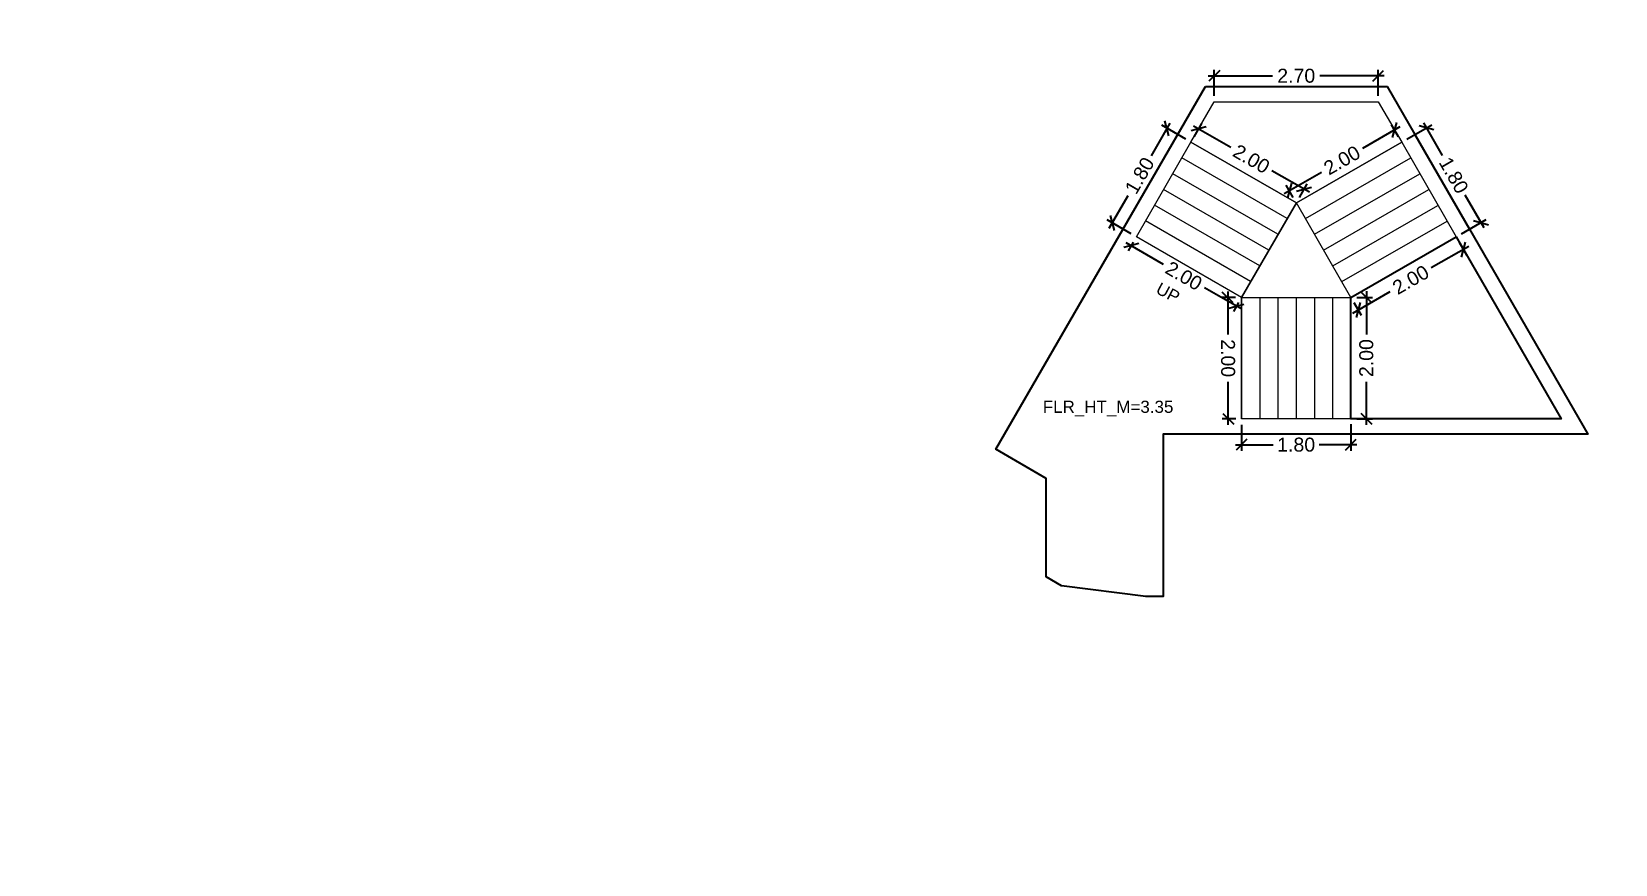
# Model space of a CAD drawing. Header units: metres. Extents: x 256329 to 886268, y -249371 to 355.
# Drawn here: x 287414.93 to 287441, y -1185.36 to -1171.65 of the extents above; entities that cross this region are included whole.
import ezdxf

# ---------------------------------------------------------------- set-up
doc = ezdxf.new("R2010")
doc.units = ezdxf.units.M
doc.header["$MEASUREMENT"] = 0
doc.header["$PDMODE"] = 35
doc.linetypes.add('CONTINOUS', pattern=[0])
doc.layers.get('0').update_dxf_attribs({"lineweight": 18})
doc.layers.get('Defpoints').update_dxf_attribs({"lineweight": 20})
doc.layers.add('A_TEXT', color=4, linetype='Continuous', lineweight=0, transparency=0.3)
doc.layers.add('BLK_2_FLR_35_STAIR_4', color=7, linetype='Continuous')
doc.layers.add('BLK_2_FLR_35_STAIR_4_LANDING_2', color=7, linetype='Continuous')
for name, color, linetype, lineweight in [('BLK_2_FLR_35_STAIR_4_FLIGHT_1', 7, 'Continuous', 0), ('BLK_2_FLR_35_STAIR_4_FLIGHT_2', 7, 'Continuous', 0), ('BLK_2_FLR_35_STAIR_4_FLIGHT_3', 7, 'Continuous', 0), ('BLK_2_FLR_35_STAIR_4_LANDING_1', 7, 'Continuous', 0)]:
    doc.layers.add(name, color=color, linetype=linetype, lineweight=lineweight)
doc.styles.add('Arial', font='arial.ttf')
doc.styles.get("Standard").update_dxf_attribs({"font": 'arial.ttf'})
doc.dimstyles.new('METRIC DIM', dxfattribs={"dimtxt": 0.23, "dimasz": 0.18, "dimexe": 0.1, "dimexo": 0.1, "dimgap": 0.09, "dimtad": 0, "dimzin": 0, "dimdsep": 46, "dimtxsty": 'Standard', "dimblk": 'OBLIQUE', "dimcen": 0, "dimdle": 0.1, "dimclrd": 147, "dimclre": 147, "dimclrt": 7, "dimadec": 0, "dimazin": 0, "dimtfac": 1, "dimtofl": 0, "dimtmove": 0, "dimatfit": 2, "dimfxl": 0.125, "dimtolj": 1, "dimtzin": 0, "dimarcsym": 0})

# ---------------------------------------------------------------- blocks, each defined once
blk = doc.blocks.new('_Oblique')
at = {"color": 0, "linetype": 'ByBlock', "lineweight": -2}
blk.add_line((-0.5, -0.5), (0.5, 0.5), dxfattribs=at)
blk = doc.blocks.new('*D1754')
at = {"layer": 'BLK_2_FLR_35_STAIR_4_FLIGHT_2', "color": 147, "lineweight": -2, "transparency": 16777216}
for p, q in [((287437.844836, -1173.144668), (287438.154983, -1173.684405)), ((287437.57224, -1173.416643), (287437.981363, -1173.18155)), ((287438.841291, -1174.878761), (287438.531145, -1174.339024)), ((287438.46905, -1174.977326), (287438.878173, -1174.742233))]:
    blk.add_line(p, q, dxfattribs=at)
at = {"layer": 'Defpoints', "color": 0, "linetype": 'CONTINOUS', "transparency": 16777216}
for p in [(287437.485535, -1173.466466, 0.042641), (287438.791469, -1174.792056), (287438.382345, -1175.027149, 0.042641)]:
    blk.add_point(p, dxfattribs=at)
at = {"layer": 'BLK_2_FLR_35_STAIR_4_FLIGHT_2', "color": 147, "linetype": 'CONTINOUS', "lineweight": -2, "transparency": 16777216, "xscale": 0.18, "yscale": 0.18, "zscale": 0.18}
for p, rotation in [((287437.894659, -1173.231373), 119.882813), ((287438.791469, -1174.792056), 299.882813)]:
    blk.add_blockref('_Oblique', p, dxfattribs=dict(at, rotation=rotation))
at = {"layer": 'BLK_2_FLR_35_STAIR_4_FLIGHT_2', "color": 7, "linetype": 'CONTINOUS', "transparency": 16777216, "insert": (287438.343064, -1174.011715), "char_height": 0.23, "attachment_point": 5, "rotation": 299.8828126}
blk.add_mtext('\\A1;1.80', dxfattribs=at)
blk = doc.blocks.new('*D1755')
at = {"layer": 'BLK_2_FLR_35_STAIR_4_LANDING_1', "color": 147, "lineweight": -2, "transparency": 16777216}
for p, q in [((287434.06613, -1173.378552), (287434.193268, -1173.157434)), ((287434.05673, -1173.19428), (287434.672656, -1173.548424)), ((287435.965272, -1174.291649), (287435.349346, -1173.937505)), ((287435.801289, -1174.37623), (287435.928426, -1174.155112))]:
    blk.add_line(p, q, dxfattribs=at)
at = {"layer": 'Defpoints', "color": 0, "linetype": 'CONTINOUS', "transparency": 16777216}
for p in [(287434.016284, -1173.465243, 0.042641), (287435.878581, -1174.241804), (287435.751443, -1174.462921, 0.042641)]:
    blk.add_point(p, dxfattribs=at)
at = {"layer": 'BLK_2_FLR_35_STAIR_4_LANDING_1', "color": 147, "linetype": 'CONTINOUS', "lineweight": -2, "transparency": 16777216, "xscale": 0.18, "yscale": 0.18, "zscale": 0.18}
for p, rotation in [((287434.143422, -1173.244125), 150.102044), ((287435.878581, -1174.241804), 330.102044)]:
    blk.add_blockref('_Oblique', p, dxfattribs=dict(at, rotation=rotation))
at = {"layer": 'BLK_2_FLR_35_STAIR_4_LANDING_1', "color": 7, "linetype": 'CONTINOUS', "transparency": 16777216, "insert": (287435.011001, -1173.742964), "char_height": 0.23, "attachment_point": 5, "rotation": 330.1020442}
blk.add_mtext('\\A1;2.00', dxfattribs=at)
blk = doc.blocks.new('*D1756')
at = {"layer": 'BLK_2_FLR_35_STAIR_4_FLIGHT_2', "color": 147, "lineweight": -2, "transparency": 16777216}
for p, q in [((287437.456902, -1173.215924), (287436.841547, -1173.569523)), ((287437.435713, -1173.379761), (287437.320374, -1173.179042)), ((287435.5494, -1174.312025), (287436.164754, -1173.958426)), ((287435.70162, -1174.376217), (287435.586282, -1174.175498))]:
    blk.add_line(p, q, dxfattribs=at)
at = {"layer": 'Defpoints', "color": 0, "linetype": 'CONTINOUS', "transparency": 16777216}
for p in [(287437.370197, -1173.265747), (287437.485535, -1173.466466, 0.042641), (287435.751443, -1174.462921, 0.042641)]:
    blk.add_point(p, dxfattribs=at)
at = {"layer": 'BLK_2_FLR_35_STAIR_4_FLIGHT_2', "color": 147, "linetype": 'CONTINOUS', "lineweight": -2, "transparency": 16777216, "xscale": 0.18, "yscale": 0.18, "zscale": 0.18}
for p, rotation in [((287437.370197, -1173.265747), 29.88281300000001), ((287435.636104, -1174.262202), 209.882813)]:
    blk.add_blockref('_Oblique', p, dxfattribs=dict(at, rotation=rotation))
at = {"layer": 'BLK_2_FLR_35_STAIR_4_FLIGHT_2', "color": 7, "linetype": 'CONTINOUS', "transparency": 16777216, "insert": (287436.503151, -1173.763975), "char_height": 0.23, "attachment_point": 5, "rotation": 29.8828126}
blk.add_mtext('\\A1;2.00', dxfattribs=at)
blk = doc.blocks.new('*D1757')
at = {"layer": 'BLK_2_FLR_35_STAIR_4_FLIGHT_3', "color": 147, "lineweight": -2, "transparency": 16777216}
for p, q in [((287434.748254, -1176.024052), (287434.520974, -1176.02507)), ((287434.620526, -1175.924623), (287434.623703, -1176.634439)), ((287434.630375, -1178.12482), (287434.627197, -1177.415004)), ((287434.757207, -1178.024251), (287434.529928, -1178.025269))]:
    blk.add_line(p, q, dxfattribs=at)
at = {"layer": 'Defpoints', "color": 0, "linetype": 'CONTINOUS', "transparency": 16777216}
for p in [(287434.848253, -1176.023605, 0.042641), (287434.629927, -1178.024821), (287434.857206, -1178.023804, 0.042641)]:
    blk.add_point(p, dxfattribs=at)
at = {"layer": 'BLK_2_FLR_35_STAIR_4_FLIGHT_3', "color": 147, "linetype": 'CONTINOUS', "lineweight": -2, "transparency": 16777216, "xscale": 0.18, "yscale": 0.18, "zscale": 0.18}
for p, rotation in [((287434.620973, -1176.024622), 90.256477), ((287434.629927, -1178.024821), 270.256477)]:
    blk.add_blockref('_Oblique', p, dxfattribs=dict(at, rotation=rotation))
at = {"layer": 'BLK_2_FLR_35_STAIR_4_FLIGHT_3', "color": 7, "linetype": 'CONTINOUS', "transparency": 16777216, "insert": (287434.62545, -1177.024721), "char_height": 0.23, "attachment_point": 5, "rotation": 270.2564771}
blk.add_mtext('\\A1;2.00', dxfattribs=at)
blk = doc.blocks.new('*D1758')
at = {"layer": 'BLK_2_FLR_35_STAIR_4_FLIGHT_1', "color": 147, "lineweight": -2, "transparency": 16777216}
for p, q in [((287432.946321, -1175.119217), (287433.560735, -1175.473794)), ((287433.066595, -1175.110871), (287432.98295, -1175.255813)), ((287434.851219, -1176.21853), (287434.236805, -1175.863953)), ((287434.798269, -1176.110217), (287434.714623, -1176.255158))]:
    blk.add_line(p, q, dxfattribs=at)
at = {"layer": 'Defpoints', "color": 0, "linetype": 'CONTINOUS', "transparency": 16777216}
for p in [(287433.032933, -1175.169201), (287433.116579, -1175.024259, 0.042641), (287434.848253, -1176.023605, 0.042641)]:
    blk.add_point(p, dxfattribs=at)
at = {"layer": 'BLK_2_FLR_35_STAIR_4_FLIGHT_1', "color": 147, "linetype": 'CONTINOUS', "lineweight": -2, "transparency": 16777216, "xscale": 0.18, "yscale": 0.18, "zscale": 0.18}
for p, rotation in [((287433.032933, -1175.169201), 150.01084), ((287434.764607, -1176.168546), 330.01084)]:
    blk.add_blockref('_Oblique', p, dxfattribs=dict(at, rotation=rotation))
at = {"layer": 'BLK_2_FLR_35_STAIR_4_FLIGHT_1', "color": 7, "linetype": 'CONTINOUS', "transparency": 16777216, "insert": (287433.89877, -1175.668874), "char_height": 0.23, "attachment_point": 5, "rotation": 330.0108404}
blk.add_mtext('\\A1;2.00', dxfattribs=at)
blk = doc.blocks.new('*D1759')
at = {"layer": 'BLK_2_FLR_35_STAIR_4_LANDING_2', "color": 147, "lineweight": -2, "transparency": 16777216}
for p, q in [((287438.588644, -1175.185452), (287437.97329, -1175.539051)), ((287438.432168, -1175.113854), (287438.551762, -1175.32198)), ((287436.681143, -1176.281553), (287437.296497, -1175.927954)), ((287436.698075, -1176.110309), (287436.81767, -1176.318435))]:
    blk.add_line(p, q, dxfattribs=at)
at = {"layer": 'Defpoints', "color": 0, "linetype": 'CONTINOUS', "transparency": 16777216}
for p in [(287438.382345, -1175.027149, 0.042641), (287438.50194, -1175.235275), (287436.648253, -1176.023605, 0.042641)]:
    blk.add_point(p, dxfattribs=at)
at = {"layer": 'BLK_2_FLR_35_STAIR_4_LANDING_2', "color": 147, "linetype": 'CONTINOUS', "lineweight": -2, "transparency": 16777216, "xscale": 0.18, "yscale": 0.18, "zscale": 0.18}
for p, rotation in [((287438.50194, -1175.235275), 29.88281300000001), ((287436.767847, -1176.23173), 209.882813)]:
    blk.add_blockref('_Oblique', p, dxfattribs=dict(at, rotation=rotation))
at = {"layer": 'BLK_2_FLR_35_STAIR_4_LANDING_2', "color": 7, "linetype": 'CONTINOUS', "transparency": 16777216, "insert": (287437.634893, -1175.733503), "char_height": 0.23, "attachment_point": 5, "rotation": 29.8828126}
blk.add_mtext('\\A1;2.00', dxfattribs=at)
blk = doc.blocks.new('*D1760')
at = {"layer": 'BLK_2_FLR_35_STAIR_4_LANDING_2', "color": 147, "lineweight": -2, "transparency": 16777216}
for p, q in [((287436.748253, -1176.023605), (287437.003903, -1176.023605)), ((287436.903903, -1175.923605), (287436.903903, -1176.633318)), ((287436.903903, -1178.123605), (287436.903903, -1177.413891)), ((287436.748253, -1178.023605), (287437.003903, -1178.023605))]:
    blk.add_line(p, q, dxfattribs=at)
at = {"layer": 'Defpoints', "color": 0, "linetype": 'CONTINOUS', "transparency": 16777216}
for p in [(287436.648253, -1176.023605, 0.042641), (287436.648253, -1178.023605, 0.042641), (287436.903903, -1178.023605)]:
    blk.add_point(p, dxfattribs=at)
at = {"layer": 'BLK_2_FLR_35_STAIR_4_LANDING_2', "color": 147, "linetype": 'CONTINOUS', "lineweight": -2, "transparency": 16777216, "xscale": 0.18, "yscale": 0.18, "zscale": 0.18}
for p, rotation in [((287436.903903, -1176.023605), 90), ((287436.903903, -1178.023605), 270)]:
    blk.add_blockref('_Oblique', p, dxfattribs=dict(at, rotation=rotation))
at = {"layer": 'BLK_2_FLR_35_STAIR_4_LANDING_2', "color": 7, "linetype": 'CONTINOUS', "transparency": 16777216, "insert": (287436.903903, -1177.023605), "char_height": 0.23, "attachment_point": 5, "rotation": 90}
blk.add_mtext('\\A1;2.00', dxfattribs=at)
blk = doc.blocks.new('*D1761')
at = {"layer": 'BLK_2_FLR_35_STAIR_4_FLIGHT_1', "color": 147, "lineweight": -2, "transparency": 16777216}
for p, q in [((287433.670761, -1173.150385), (287433.359613, -1173.689545)), ((287433.929672, -1173.41526), (287433.534165, -1173.187013)), ((287432.671089, -1174.882625), (287432.982237, -1174.343465)), ((287433.029967, -1174.974275), (287432.63446, -1174.746029))]:
    blk.add_line(p, q, dxfattribs=at)
at = {"layer": 'Defpoints', "color": 0, "linetype": 'CONTINOUS', "transparency": 16777216}
for p in [(287434.016284, -1173.465243, 0.042641), (287432.721072, -1174.796013), (287433.116579, -1175.024259, 0.042641)]:
    blk.add_point(p, dxfattribs=at)
at = {"layer": 'BLK_2_FLR_35_STAIR_4_FLIGHT_1', "color": 147, "linetype": 'CONTINOUS', "lineweight": -2, "transparency": 16777216, "xscale": 0.18, "yscale": 0.18, "zscale": 0.18}
for p, rotation in [((287433.620777, -1173.236997), 60.01084000000001), ((287432.721072, -1174.796013), 240.01084)]:
    blk.add_blockref('_Oblique', p, dxfattribs=dict(at, rotation=rotation))
at = {"layer": 'BLK_2_FLR_35_STAIR_4_FLIGHT_1', "color": 7, "linetype": 'CONTINOUS', "transparency": 16777216, "insert": (287433.170925, -1174.016505), "char_height": 0.23, "attachment_point": 5, "rotation": 60.0108404}
blk.add_mtext('\\A1;1.80', dxfattribs=at)
blk = doc.blocks.new('*D1762')
at = {"layer": 'BLK_2_FLR_35_STAIR_4_FLIGHT_3', "color": 147, "lineweight": -2, "transparency": 16777216}
for p, q in [((287436.648253, -1178.109806), (287436.648253, -1178.550783)), ((287434.848253, -1178.123605), (287434.848253, -1178.550783)), ((287434.748253, -1178.450783), (287435.370753, -1178.450783)), ((287436.748253, -1178.450783), (287436.125753, -1178.450783))]:
    blk.add_line(p, q, dxfattribs=at)
at = {"layer": 'Defpoints', "color": 0, "linetype": 'CONTINOUS', "transparency": 16777216}
for p in [(287434.848253, -1178.023605, 0.042641), (287436.648253, -1178.009806, 0.042641), (287436.648253, -1178.450783)]:
    blk.add_point(p, dxfattribs=at)
at = {"layer": 'BLK_2_FLR_35_STAIR_4_FLIGHT_3', "color": 147, "linetype": 'CONTINOUS', "lineweight": -2, "transparency": 16777216, "xscale": 0.18, "yscale": 0.18, "zscale": 0.18, "rotation": 180}
blk.add_blockref('_Oblique', (287434.848253, -1178.450783), dxfattribs=at)
at = {"layer": 'BLK_2_FLR_35_STAIR_4_FLIGHT_3', "color": 147, "linetype": 'CONTINOUS', "lineweight": -2, "transparency": 16777216, "xscale": 0.18, "yscale": 0.18, "zscale": 0.18}
blk.add_blockref('_Oblique', (287436.648253, -1178.450783), dxfattribs=at)
at = {"layer": 'BLK_2_FLR_35_STAIR_4_FLIGHT_3', "color": 7, "linetype": 'CONTINOUS', "transparency": 16777216, "insert": (287435.748253, -1178.450783), "char_height": 0.23, "attachment_point": 5}
blk.add_mtext('\\A1;1.80', dxfattribs=at)
blk = doc.blocks.new('*D1763')
at = {"layer": 'BLK_2_FLR_35_STAIR_4_LANDING_1', "color": 147, "lineweight": -2, "transparency": 16777216}
for p, q in [((287434.299602, -1172.372813), (287435.358786, -1172.372813)), ((287434.399602, -1172.702028), (287434.399602, -1172.272813)), ((287437.198542, -1172.372813), (287436.139359, -1172.372813)), ((287437.098542, -1172.702692), (287437.098542, -1172.272813))]:
    blk.add_line(p, q, dxfattribs=at)
at = {"layer": 'Defpoints', "color": 0, "linetype": 'CONTINOUS', "transparency": 16777216}
for p in [(287437.098542, -1172.372813), (287434.399602, -1172.802028, 0.042641), (287437.098542, -1172.802692, 0.042641)]:
    blk.add_point(p, dxfattribs=at)
at = {"layer": 'BLK_2_FLR_35_STAIR_4_LANDING_1', "color": 147, "linetype": 'CONTINOUS', "lineweight": -2, "transparency": 16777216, "xscale": 0.18, "yscale": 0.18, "zscale": 0.18, "rotation": 180}
blk.add_blockref('_Oblique', (287434.399602, -1172.372813), dxfattribs=at)
at = {"layer": 'BLK_2_FLR_35_STAIR_4_LANDING_1', "color": 147, "linetype": 'CONTINOUS', "lineweight": -2, "transparency": 16777216, "xscale": 0.18, "yscale": 0.18, "zscale": 0.18}
blk.add_blockref('_Oblique', (287437.098542, -1172.372813), dxfattribs=at)
at = {"layer": 'BLK_2_FLR_35_STAIR_4_LANDING_1', "color": 7, "linetype": 'CONTINOUS', "transparency": 16777216, "insert": (287435.749072, -1172.372813), "char_height": 0.23, "attachment_point": 5}
blk.add_mtext('\\A1;2.70', dxfattribs=at)

msp = doc.modelspace()

# ---------------------------------------------------------------- linework, layer by layer
at = {"color": 5, "linetype": 'CONTINOUS'}
for p, q in [((287436.648253, -1176.023605, 0.085282), (287435.751443, -1174.462921, 0.085282)), ((287434.848253, -1176.023605, 0.085282), (287436.648253, -1176.023605, 0.085282))]:
    msp.add_line(p, q, dxfattribs=at)
at = {"color": 5, "linetype": 'CONTINOUS', "elevation": 0.085282}
msp.add_lwpolyline([(287434.848253, -1176.023605), (287435.751443, -1174.462921)], dxfattribs=at)
at = {"layer": 'BLK_2_FLR_35_STAIR_4', "color": 7, "linetype": 'CONTINOUS', "elevation": 0.085282}
msp.add_lwpolyline([(287434.253406, -1172.548674), (287437.244101, -1172.549409), (287437.704778, -1173.339565), (287438.601847, -1174.9007), (287440.552657, -1178.278586), (287433.560255, -1178.27556), (287433.559585, -1180.952152), (287433.270293, -1180.952079), (287431.885111, -1180.774514), (287431.631778, -1180.628303), (287431.63209, -1179.005362), (287430.801125, -1178.525152)], close=True, dxfattribs=at)
at = {"layer": 'BLK_2_FLR_35_STAIR_4_FLIGHT_1', "color": 3, "linetype": 'CONTINOUS'}
for p, q in [((287435.751443, -1174.462921, 0.085282), (287434.016284, -1173.465243, 0.085282)), ((287435.598007, -1174.724425, 0.085282), (287433.866333, -1173.725079, 0.085282)), ((287435.448056, -1174.984261, 0.085282), (287433.716382, -1173.984915, 0.085282)), ((287435.298105, -1175.244097, 0.085282), (287433.566431, -1174.244751, 0.085282)), ((287435.148154, -1175.503933, 0.085282), (287433.416481, -1174.504587, 0.085282)), ((287434.998204, -1175.763769, 0.085282), (287433.26653, -1174.764423, 0.085282)), ((287434.848253, -1176.023605, 0.085282), (287433.116579, -1175.024259, 0.085282))]:
    msp.add_line(p, q, dxfattribs=at)
at = {"layer": 'BLK_2_FLR_35_STAIR_4_FLIGHT_1', "color": 7, "ltscale": 0.05, "elevation": 0.085282}
msp.add_lwpolyline([(287435.751443, -1174.462921), (287434.848253, -1176.023605), (287433.116579, -1175.024259), (287434.016284, -1173.465243), (287435.751443, -1174.462921)], dxfattribs=at)
at = {"layer": 'BLK_2_FLR_35_STAIR_4_FLIGHT_2', "color": 3, "linetype": 'CONTINOUS'}
for p, q in [((287435.751443, -1174.462921, 0.085282), (287437.485535, -1173.466466, 0.085282)), ((287435.900911, -1174.723035, 0.085282), (287437.635004, -1173.72658, 0.085282)), ((287436.050379, -1174.983149, 0.085282), (287437.784472, -1173.986694, 0.085282)), ((287436.199848, -1175.243263, 0.085282), (287437.93394, -1174.246808, 0.085282)), ((287436.349316, -1175.503377, 0.085282), (287438.083409, -1174.506922, 0.085282)), ((287436.498784, -1175.763491, 0.085282), (287438.232877, -1174.767035, 0.085282)), ((287436.648253, -1176.023605, 0.085282), (287438.382345, -1175.027149, 0.085282))]:
    msp.add_line(p, q, dxfattribs=at)
at = {"layer": 'BLK_2_FLR_35_STAIR_4_FLIGHT_2', "color": 7, "linetype": 'CONTINOUS', "elevation": 0.085282}
msp.add_lwpolyline([(287437.485535, -1173.466466), (287438.382345, -1175.027149), (287436.648253, -1176.023605), (287435.751443, -1174.462921), (287437.485535, -1173.466466)], dxfattribs=at)
at = {"layer": 'BLK_2_FLR_35_STAIR_4_FLIGHT_3', "color": 3, "linetype": 'CONTINOUS'}
for p, q in [((287434.848253, -1176.023605, 0.085282), (287434.848253, -1178.023605, 0.085282)), ((287435.148253, -1176.023605, 0.085282), (287435.148253, -1178.023605, 0.085282)), ((287435.448253, -1176.023605, 0.085282), (287435.448253, -1178.023605, 0.085282)), ((287435.748253, -1176.023605, 0.085282), (287435.748253, -1178.023605, 0.085282)), ((287436.048253, -1176.023605, 0.085282), (287436.048253, -1178.023605, 0.085282)), ((287436.348253, -1176.023605, 0.085282), (287436.348253, -1178.023605, 0.085282)), ((287436.648253, -1176.023605, 0.085282), (287436.648253, -1178.023605, 0.085282))]:
    msp.add_line(p, q, dxfattribs=at)
at = {"layer": 'BLK_2_FLR_35_STAIR_4_FLIGHT_3', "color": 7, "linetype": 'CONTINOUS', "elevation": 0.085282}
msp.add_lwpolyline([(287434.848253, -1176.023605), (287436.648253, -1176.023605), (287436.648253, -1178.023605), (287434.848253, -1178.023605)], close=True, dxfattribs=at)
at = {"layer": 'BLK_2_FLR_35_STAIR_4_LANDING_1', "ltscale": 0.05, "elevation": 0.085282}
msp.add_lwpolyline([(287434.399602, -1172.802028), (287437.098542, -1172.802692), (287437.485535, -1173.466466), (287435.751443, -1174.462921), (287434.016284, -1173.465243), (287434.399602, -1172.802028)], dxfattribs=at)
at = {"layer": 'BLK_2_FLR_35_STAIR_4_LANDING_2', "ltscale": 0.05, "elevation": 0.085282}
msp.add_lwpolyline([(287436.648253, -1176.023605), (287438.382345, -1175.027149), (287440.113287, -1178.024328), (287436.648253, -1178.024328), (287436.648253, -1176.023605)], dxfattribs=at)

# ---------------------------------------------------------------- texts
at = {"layer": 'A_TEXT', "lineweight": 0, "insert": (287434.486103, -1176.516083, 0.085282), "char_height": 0.2, "width": 2.485498, "attachment_point": 9, "rotation": 331.8720228, "style": 'Arial'}
msp.add_mtext('\\pxi2.2673,qc;UP', dxfattribs=at)
at = {"layer": 'BLK_2_FLR_35_STAIR_4', "color": 7, "linetype": 'CONTINOUS', "insert": (287431.576094, -1177.725603, 0.042641), "char_height": 0.2, "attachment_point": 1}
msp.add_mtext_dynamic_manual_height_columns('FLR_HT_M=3.35', width=2.272281, gutter_width=0.405, heights=[0.300679], dxfattribs=at)

# ---------------------------------------------------------------- dimensions: what is measured, and where the dimension line sits
at = {"layer": 'BLK_2_FLR_35_STAIR_4_FLIGHT_1', "color": 1, "linetype": 'CONTINOUS'}
dim = msp.add_aligned_dim(p1=(287434.016284, -1173.465243, 0.085282), p2=(287433.116579, -1175.024259, 0.085282), distance=-0.456642, dimstyle='METRIC DIM', override={"dimfxl": 0.18}, dxfattribs=at)
dim.commit()
dim.dimension.update_dxf_attribs({"geometry": '*D1761', "text_midpoint": (287433.170925, -1174.016505, 0.042641)})
at = {"layer": 'BLK_2_FLR_35_STAIR_4_FLIGHT_1', "color": 2, "linetype": 'CONTINOUS'}
dim = msp.add_aligned_dim(p1=(287434.848253, -1176.023605, 0.085282), p2=(287433.116579, -1175.024259, 0.085282), distance=0.167346, dimstyle='METRIC DIM', override={"dimfxl": 0.18}, dxfattribs=at)
dim.commit()
dim.dimension.update_dxf_attribs({"geometry": '*D1758', "text_midpoint": (287433.89877, -1175.668874, 0.042641)})
at = {"layer": 'BLK_2_FLR_35_STAIR_4_FLIGHT_2', "color": 2, "linetype": 'CONTINOUS'}
dim = msp.add_aligned_dim(p1=(287435.751443, -1174.462921, 0.085282), p2=(287437.485535, -1173.466466, 0.085282), distance=0.231497, dimstyle='METRIC DIM', override={"dimfxl": 0.18}, dxfattribs=at)
dim.commit()
dim.dimension.update_dxf_attribs({"geometry": '*D1756', "text_midpoint": (287436.503151, -1173.763975, 0.042641)})
at = {"layer": 'BLK_2_FLR_35_STAIR_4_FLIGHT_2', "color": 1, "linetype": 'CONTINOUS'}
dim = msp.add_aligned_dim(p1=(287437.485535, -1173.466466, 0.085282), p2=(287438.382345, -1175.027149, 0.085282), distance=0.471859, dimstyle='METRIC DIM', override={"dimfxl": 0.18}, dxfattribs=at)
dim.commit()
dim.dimension.update_dxf_attribs({"geometry": '*D1754', "text_midpoint": (287438.343064, -1174.011715, 0.042641)})
at = {"layer": 'BLK_2_FLR_35_STAIR_4_FLIGHT_3', "color": 2, "linetype": 'CONTINOUS'}
dim = msp.add_aligned_dim(p1=(287434.848253, -1176.023605, 0.085282), p2=(287434.857206, -1178.023804, 0.085282), distance=-0.227281, dimstyle='METRIC DIM', override={"dimfxl": 0.18}, dxfattribs=at)
dim.commit()
dim.dimension.update_dxf_attribs({"geometry": '*D1757', "text_midpoint": (287434.62545, -1177.024721, 0.042641)})
at = {"layer": 'BLK_2_FLR_35_STAIR_4_FLIGHT_3', "color": 1, "linetype": 'CONTINOUS'}
dim = msp.add_linear_dim(base=(287436.648253, -1178.450783, 0.042641), p1=(287434.848253, -1178.023605, 0.085282), p2=(287436.648253, -1178.009806, 0.085282), dimstyle='METRIC DIM', override={"dimfxl": 0.18}, dxfattribs=at)
dim.commit()
dim.dimension.update_dxf_attribs({"geometry": '*D1762', "text_midpoint": (287435.748253, -1178.450783, 0.042641)})
at = {"layer": 'BLK_2_FLR_35_STAIR_4_LANDING_1', "color": 1, "linetype": 'CONTINOUS'}
dim = msp.add_linear_dim(base=(287437.098542, -1172.372813, 0.042641), p1=(287434.399602, -1172.802028, 0.085282), p2=(287437.098542, -1172.802692, 0.085282), dimstyle='METRIC DIM', override={"dimfxl": 0.18}, dxfattribs=at)
dim.commit()
dim.dimension.update_dxf_attribs({"geometry": '*D1763', "text_midpoint": (287435.749072, -1172.372813, 0.042641)})
at = {"layer": 'BLK_2_FLR_35_STAIR_4_LANDING_1', "color": 2, "linetype": 'CONTINOUS'}
dim = msp.add_aligned_dim(p1=(287434.016284, -1173.465243, 0.085282), p2=(287435.751443, -1174.462921, 0.085282), distance=0.255062, dimstyle='METRIC DIM', override={"dimfxl": 0.18}, dxfattribs=at)
dim.commit()
dim.dimension.update_dxf_attribs({"geometry": '*D1755', "text_midpoint": (287435.011001, -1173.742964, 0.042641)})
at = {"layer": 'BLK_2_FLR_35_STAIR_4_LANDING_2', "color": 1, "linetype": 'CONTINOUS'}
dim = msp.add_aligned_dim(p1=(287436.648253, -1176.023605, 0.085282), p2=(287438.382345, -1175.027149, 0.085282), distance=-0.24004, dimstyle='METRIC DIM', override={"dimfxl": 0.18}, dxfattribs=at)
dim.commit()
dim.dimension.update_dxf_attribs({"geometry": '*D1759', "text_midpoint": (287437.634893, -1175.733503, 0.042641)})
at = {"layer": 'BLK_2_FLR_35_STAIR_4_LANDING_2', "color": 2, "linetype": 'CONTINOUS'}
dim = msp.add_aligned_dim(p1=(287436.648253, -1176.023605, 0.085282), p2=(287436.648253, -1178.023605, 0.085282), distance=0.25565, dimstyle='METRIC DIM', override={"dimfxl": 0.18}, dxfattribs=at)
dim.commit()
dim.dimension.update_dxf_attribs({"geometry": '*D1760', "text_midpoint": (287436.903903, -1177.023605, 0.042641)})

doc.saveas('drawing.dxf')
